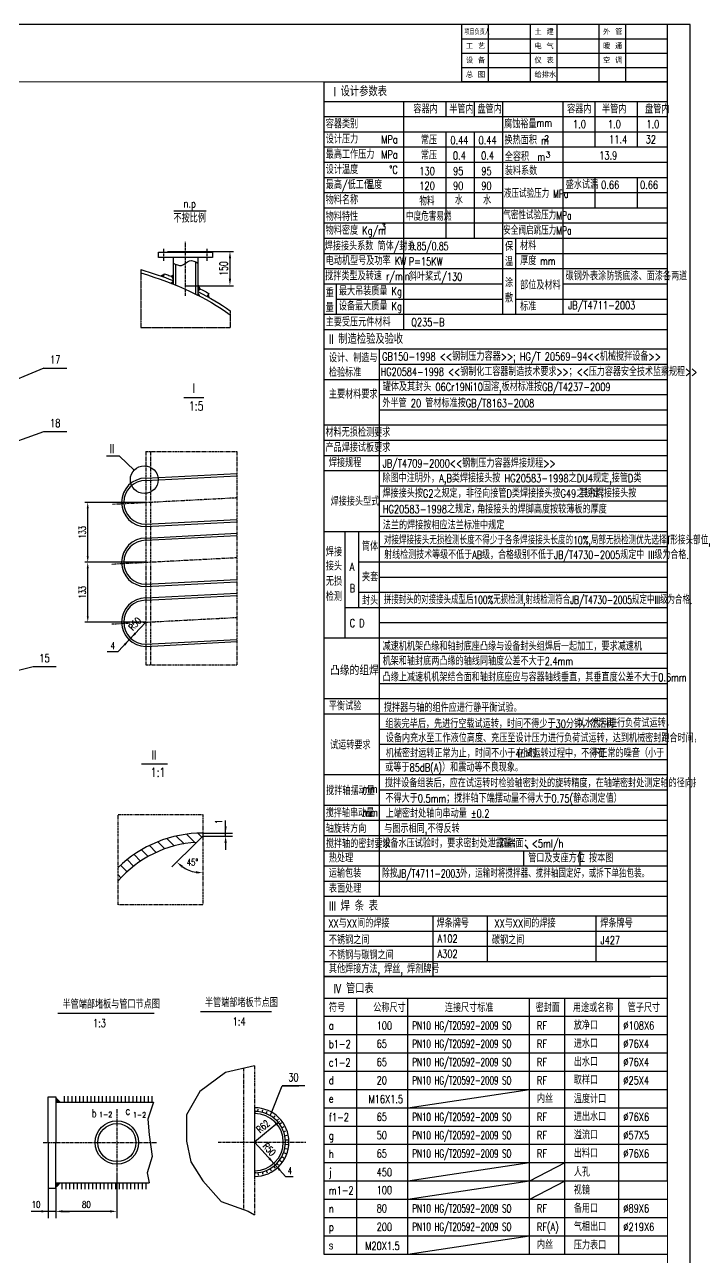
# Model space of a CAD drawing. Extents: x -20637 to -11727, y 16146 to 28761.
# Drawn here: x -16092 to -11727, y 20674 to 28761 of the extents above; entities that cross this region are included whole.
import ezdxf
from ezdxf.enums import TextEntityAlignment as Align

# ---------------------------------------------------------------- set-up
doc = ezdxf.new("R2010")
doc.units = 0
doc.header["$LTSCALE"] = 15
doc.linetypes.add('CENTER', pattern=[2, 1.25, -0.25, 0.25, -0.25])
doc.linetypes.add('PHANTOM', pattern=[2.5, 1.25, -0.25, 0.25, -0.25, 0.25, -0.25])
for name, color, linetype in [('1', 1, 'Continuous'), ('BZCC', 7, 'Continuous'), ('hgj', 1, 'Continuous'), ('hgjx', 2, 'CENTER'), ('hgjy', 7, 'Continuous'), ('K1', 4, 'Continuous'), ('tank', 1, 'Continuous'), ('tanky', 7, 'Continuous')]:
    doc.layers.add(name, color=color, linetype=linetype)
doc.styles.add('hzfs', font='simplex.shx', dxfattribs={"width": 0.7, "bigfont": 'hzfs.shx'})
doc.styles.get("Standard").update_dxf_attribs({"font": 'txt', "width": 0.7, "bigfont": 'hztxt.shx'})
doc.dimstyles.get("Standard").update_dxf_attribs({"dimtxt": 0.18, "dimasz": 0.18, "dimexe": 0.18, "dimexo": 0.0625, "dimgap": 0.09, "dimtad": 0, "dimtih": 1, "dimtoh": 1, "dimdec": 4, "dimzin": 0, "dimdsep": 46, "dimtxsty": 'Standard', "dimcen": 0.09, "dimadec": 0, "dimazin": 0, "dimtfac": 1, "dimtdec": 4, "dimtofl": 0, "dimtmove": 0, "dimatfit": 3, "dimfxl": 0, "dimtolj": 1, "dimtzin": 0, "dimarcsym": 0})

# ---------------------------------------------------------------- blocks, each defined once
blk = doc.blocks.new('*D102')
at = {"color": 4, "lineweight": -2}
for p, q in [((-14920.4, 27273.7), (-14723.6, 27273.7)), ((-14746.1, 27228.7), (-14746.1, 27093.7)), ((-15037.4, 27048.7), (-14723.6, 27048.7))]:
    blk.add_line(p, q, dxfattribs=at)
at = {"color": 4}
for points in [[(-14753.6, 27228.7), (-14738.6, 27228.7), (-14746.1, 27273.7)], [(-14753.6, 27093.7), (-14738.6, 27093.7), (-14746.1, 27048.7)]]:
    blk.add_solid(points, dxfattribs=at)
at = {"layer": 'Defpoints', "color": 0}
for p in [(-14920.4, 27273.7), (-15037.4, 27048.7), (-14746.1, 27048.7)]:
    blk.add_point(p, dxfattribs=at)
at = {"color": 0, "insert": (-14787.4, 27161.2), "char_height": 52.5, "attachment_point": 5, "rotation": 90, "style": 'hzfs'}
blk.add_mtext('\\A1;150', dxfattribs=at)
blk = doc.blocks.new('*D90')
at = {"layer": 'Defpoints', "color": 0}
for p in [(-15678.7, 25234), (-15298.1, 25234), (-15298.1, 24841)]:
    blk.add_point(p, dxfattribs=at)
at = {"layer": 'hgjy', "color": 4, "lineweight": -2}
for p, q in [((-15298.1, 25234), (-15698.2, 25234)), ((-15678.7, 24880), (-15678.7, 25195)), ((-15298.1, 24841), (-15698.2, 24841))]:
    blk.add_line(p, q, dxfattribs=at)
at = {"layer": 'hgjy', "color": 4}
for points in [[(-15685.2, 25195), (-15672.2, 25195), (-15678.7, 25234)], [(-15685.2, 24880), (-15672.2, 24880), (-15678.7, 24841)]]:
    blk.add_solid(points, dxfattribs=at)
at = {"layer": 'hgjy', "color": 7, "insert": (-15714.7, 25037.5), "char_height": 45, "attachment_point": 5, "rotation": 90, "style": 'hzfs'}
blk.add_mtext('\\A1;133', dxfattribs=at)
blk = doc.blocks.new('*D91')
at = {"layer": 'Defpoints', "color": 0}
for p in [(-15678.7, 25627), (-15298.1, 25627), (-15298.1, 25234)]:
    blk.add_point(p, dxfattribs=at)
at = {"layer": 'hgjy', "color": 4, "lineweight": -2}
for p, q in [((-15298.1, 25627), (-15698.2, 25627)), ((-15678.7, 25273), (-15678.7, 25588)), ((-15298.1, 25234), (-15698.2, 25234))]:
    blk.add_line(p, q, dxfattribs=at)
at = {"layer": 'hgjy', "color": 4}
for points in [[(-15685.2, 25588), (-15672.2, 25588), (-15678.7, 25627)], [(-15685.2, 25273), (-15672.2, 25273), (-15678.7, 25234)]]:
    blk.add_solid(points, dxfattribs=at)
at = {"layer": 'hgjy', "color": 7, "insert": (-15714.7, 25430.5), "char_height": 45, "attachment_point": 5, "rotation": 90, "style": 'hzfs'}
blk.add_mtext('\\A1;133', dxfattribs=at)

msp = doc.modelspace()

# ---------------------------------------------------------------- linework, layer by layer
for p, q in [((-11727.40791, 28761.29449), (-20637.40791, 28761.29449)), ((-11727.40791, 28761.29449), (-20637.40791, 28761.29449)), ((-11727.40791, 16146.29449), (-11727.40791, 28761.29449)), ((-11727.40791, 16146.29449), (-11727.40791, 28761.29449)), ((-13329.19902, 28158.29449), (-13329.19902, 28258.04449)), ((-13144.05347, 28258.04449), (-13144.05347, 28158.29449)), ((-12350.40309, 27958.79449), (-12350.40309, 28258.04449)), ((-12075.34587, 28258.04449), (-12075.34587, 27958.79449)), ((-14127.40791, 28058.54449), (-11877.40791, 28058.54449)), ((-13329.19902, 27360.29449), (-13329.19902, 28058.54449)), ((-13144.05347, 28058.54449), (-13144.05347, 27360.29449)), ((-12350.40309, 27559.79449), (-12350.40309, 27759.29449)), ((-12075.34587, 27759.29449), (-12075.34587, 27559.79449)), ((-15113.90526, 27538.7895), (-14902.30108, 27538.7895)), ((-12958.90791, 27559.79449), (-11877.40791, 27559.79449)), ((-15176.54175, 27127.49246), (-15183.82664, 27107.09794)), ((-14049.45017, 27061.04449), (-14049.45017, 26861.54449)), ((-14885.66571, 26997.88104), (-14896.0919, 26978.89933)), ((-15966.73971, 26507.24512), (-18022.75717, 25654.35447)), ((-15471.51485, 25931.1192), (-15555.28398, 25931.1192)), ((-15374.11839, 25838.53909), (-15471.51485, 25931.1192)), ((-13904.3678, 25436.54449), (-13904.3678, 24937.79449)), ((-15480.59089, 24646.42037), (-15550.45318, 24646.42037)), ((-14924.11387, 23457.24171), (-14850.97146, 23457.24171)), ((-14924.11387, 23437.24171), (-14850.97146, 23437.24171)), ((-12812.15612, 23380.03778), (-12792.15, 23355.23731)), ((-13058.65791, 22914.29449), (-13058.65791, 22615.04449)), ((-14475.41699, 21618.35212), (-14404.80007, 21798.29218)), ((-14404.80007, 21798.29218), (-14294.79082, 21798.29218)), ((-12782.65566, 21773.07569), (-13579.95026, 21653.07569)), ((-12782.65566, 21293.07569), (-13579.95026, 21173.07569)), ((-12549.73322, 21293.07569), (-12782.65566, 21173.07569)), ((-12782.65566, 21173.07569), (-13579.95026, 21053.07569)), ((-12549.73322, 21173.07569), (-12782.65566, 21053.07569)), ((-12782.65566, 20813.07569), (-13579.95026, 20693.07569))]:
    msp.add_line(p, q)
at = {"color": 7}
for p, q in [((-11877.40791, 28761.29449), (-13227.40791, 28761.29449)), ((-13227.40791, 28761.29449), (-13227.40791, 28386.29449)), ((-13053.46473, 28761.29449), (-13053.46473, 28386.29449)), ((-12777.40791, 28761.29449), (-12777.40791, 28386.29449)), ((-12603.46473, 28761.29449), (-12603.46473, 28386.29449)), ((-12327.40791, 28761.29449), (-12327.40791, 28386.29449)), ((-12153.46473, 28761.29449), (-12153.46473, 28386.29449)), ((-13227.40791, 28667.54449), (-11877.40791, 28667.54449)), ((-13227.40791, 28573.79449), (-11877.40791, 28573.79449)), ((-13227.40791, 28480.04449), (-11877.40791, 28480.04449)), ((-14584.19559, 21929.18762), (-14775.21369, 21885.96835)), ((-14775.21369, 21885.96835), (-14944.64342, 21762.07786)), ((-14944.64342, 21762.07786), (-15031.4245, 21609.27956)), ((-15247.75614, 21691.74482), (-15284.56723, 21580.21165)), ((-15031.4245, 21609.27956), (-15031.4245, 21435.83285)), ((-15284.56723, 21580.21165), (-15276.38698, 21478.02676)), ((-15276.38698, 21478.02676), (-15255.9364, 21334.9679)), ((-15031.4245, 21435.83285), (-15002.4975, 21299.55331)), ((-15255.9364, 21334.9679), (-15288.65734, 21228.6956)), ((-15002.4975, 21299.55331), (-14923.98128, 21175.66281)), ((-15288.65734, 21228.6956), (-15276.38698, 21161.74482)), ((-14382.04377, 21204.44222), (-14331.58666, 21204.44222)), ((-14923.98128, 21175.66281), (-14804.14073, 21039.38327)), ((-14804.14073, 21039.38327), (-14626.4461, 20977.43801)), ((-14626.4461, 20977.43801), (-14584.19559, 20952.6599))]:
    msp.add_line(p, q, dxfattribs=at)
at = {"color": 1}
for p, q in [((-14127.40791, 28386.29449), (-11877.40791, 28386.29449)), ((-14127.40791, 22515.29449), (-14127.40791, 28386.29449)), ((-11877.40791, 21173.07569), (-11877.40791, 28386.29449)), ((-14127.40791, 26761.79449), (-11877.40791, 26761.79449)), ((-15048.0086, 26314.91392), (-14918.1356, 26314.91392)), ((-15298.10552, 25785.9952), (-14701.89739, 25817.24114)), ((-15297.32048, 25771.01576), (-14701.89739, 25802.22056)), ((-15298.89056, 25482.97464), (-14701.89739, 25514.26173)), ((-15298.10552, 25467.9952), (-14701.89739, 25499.24114)), ((-15298.10552, 25392.9952), (-14701.89739, 25424.24114)), ((-15297.32048, 25378.01576), (-14701.89739, 25409.22056)), ((-15298.89056, 25089.97464), (-14701.89739, 25121.26173)), ((-15298.10552, 25074.9952), (-14701.89739, 25106.24114)), ((-15298.10552, 24999.9952), (-14701.89739, 25031.24114)), ((-15297.32048, 24985.01576), (-14701.89739, 25016.22056)), ((-15298.89056, 24696.97464), (-14701.89739, 24728.26173)), ((-15298.10552, 24681.9952), (-14701.89739, 24713.24114)), ((-15326.73553, 23912.23332), (-15154.79474, 23912.23332)), ((-14924.11387, 23457.24171), (-14924.11387, 23437.24171)), ((-14924.11387, 23437.24171), (-14965.26686, 23396.08872)), ((-14127.40791, 23042.54449), (-11877.40791, 23042.54449)), ((-11877.40791, 22515.29449), (-14127.40791, 22515.29449)), ((-14127.40791, 22515.29449), (-11989.90791, 22515.29449)), ((-14127.40791, 20693.07569), (-14127.40791, 22515.29449)), ((-15937.66944, 21426.74482), (-15937.66944, 21726.74482)), ((-15937.66944, 21726.74482), (-15887.66944, 21726.74482)), ((-15887.66944, 21726.74482), (-15887.66944, 21426.74482)), ((-15831.32639, 21691.74482), (-15831.32639, 21731.4453)), ((-15806.32639, 21691.74482), (-15806.32639, 21731.4453)), ((-15781.32639, 21691.74482), (-15781.32639, 21731.4453)), ((-15756.32639, 21691.74482), (-15756.32639, 21731.4453)), ((-15731.32639, 21691.74482), (-15731.32639, 21731.4453)), ((-15706.32639, 21691.74482), (-15706.32639, 21731.4453)), ((-15681.32639, 21691.74482), (-15681.32639, 21731.4453)), ((-15656.32639, 21691.74482), (-15656.32639, 21731.4453)), ((-15631.32639, 21691.74482), (-15631.32639, 21731.4453)), ((-15606.32639, 21691.74482), (-15606.32639, 21731.4453)), ((-15581.32639, 21691.74482), (-15581.32639, 21731.4453)), ((-15556.32639, 21691.74482), (-15556.32639, 21731.4453)), ((-15531.32639, 21691.74482), (-15531.32639, 21731.4453)), ((-15506.32639, 21691.74482), (-15506.32639, 21731.4453)), ((-15481.32639, 21691.74482), (-15481.32639, 21731.4453)), ((-15456.32639, 21691.74482), (-15456.32639, 21731.4453)), ((-15431.32639, 21691.74482), (-15431.32639, 21731.4453)), ((-15406.32639, 21691.74482), (-15406.32639, 21731.4453)), ((-15381.32639, 21691.74482), (-15381.32639, 21731.4453)), ((-15356.32639, 21691.74482), (-15356.32639, 21731.4453)), ((-15331.32639, 21691.74482), (-15331.32639, 21731.4453)), ((-15306.32639, 21691.74482), (-15306.32639, 21731.4453)), ((-15281.32639, 21691.74482), (-15281.32639, 21731.4453)), ((-15256.32639, 21691.74482), (-15256.32639, 21731.4453)), ((-14584.19559, 21654.78075), (-14584.19559, 21204.78075)), ((-14563.20735, 21630.1847), (-14561.52028, 21646.29351)), ((-14535.52077, 21625.31339), (-14531.6082, 21641.03063)), ((-14508.78158, 21616.63625), (-14502.71968, 21631.65601)), ((-14483.51025, 21604.32219), (-14475.41699, 21618.35212)), ((-14460.19864, 21588.61087), (-14450.23156, 21601.3779)), ((-14439.30049, 21569.8081), (-14427.65358, 21581.06374)), ((-14421.22256, 21548.27987), (-14408.12251, 21557.80502)), ((-14406.31671, 21524.44518), (-14392.01851, 21532.05446)), ((-14394.87307, 21498.76796), (-14379.65501, 21504.31326)), ((-14387.11438, 21471.74798), (-14371.27267, 21475.12137)), ((-14383.19165, 21443.91115), (-14367.03462, 21445.04698)), ((-15937.66944, 21426.74482), (-15937.66944, 21126.74482)), ((-15887.66944, 21126.74482), (-15887.66944, 21426.74482)), ((-14394.82201, 21360.93385), (-14379.59984, 21355.39982)), ((-14387.08334, 21387.95957), (-14371.23913, 21384.59791)), ((-14383.18124, 21415.79929), (-14367.02337, 21414.67544)), ((-14460.08098, 21271.04256), (-14450.10444, 21258.28292)), ((-14439.19677, 21289.8608), (-14427.54152, 21278.6138)), ((-14421.13479, 21311.40243), (-14408.0277, 21301.88698)), ((-14406.24661, 21335.24815), (-14391.94278, 21327.64947)), ((-14563.05886, 21229.39241), (-14561.35985, 21213.28486)), ((-14535.37589, 21234.28424), (-14531.45168, 21218.5699)), ((-14508.64315, 21242.98118), (-14502.57012, 21227.96592)), ((-14483.38094, 21255.31397), (-14475.27729, 21241.29004)), ((-15937.66944, 21126.74482), (-15887.66944, 21126.74482)), ((-15847.68686, 21161.74482), (-15847.68686, 21122.04434)), ((-15822.68686, 21161.74482), (-15822.68686, 21122.04434)), ((-15797.68686, 21161.74482), (-15797.68686, 21122.04434)), ((-15772.68686, 21161.74482), (-15772.68686, 21122.04434)), ((-15747.68686, 21161.74482), (-15747.68686, 21122.04434)), ((-15722.68686, 21161.74482), (-15722.68686, 21122.04434)), ((-15697.68686, 21161.74482), (-15697.68686, 21122.04434)), ((-15672.68686, 21161.74482), (-15672.68686, 21122.04434)), ((-15647.68686, 21161.74482), (-15647.68686, 21122.04434)), ((-15622.68686, 21161.74482), (-15622.68686, 21122.04434)), ((-15597.68686, 21161.74482), (-15597.68686, 21122.04434)), ((-15572.68686, 21161.74482), (-15572.68686, 21122.04434)), ((-15547.68686, 21161.74482), (-15547.68686, 21122.04434)), ((-15522.68686, 21161.74482), (-15522.68686, 21122.04434)), ((-15497.68686, 21161.74482), (-15497.68686, 21122.04434)), ((-15472.68686, 21161.74482), (-15472.68686, 21122.04434)), ((-15447.68686, 21161.74482), (-15447.68686, 21122.04434)), ((-15422.68686, 21161.74482), (-15422.68686, 21122.04434)), ((-15397.68686, 21161.74482), (-15397.68686, 21122.04434)), ((-15372.68686, 21161.74482), (-15372.68686, 21122.04434)), ((-15347.68686, 21161.74482), (-15347.68686, 21122.04434)), ((-15322.68686, 21161.74482), (-15322.68686, 21122.04434)), ((-15297.68686, 21161.74482), (-15297.68686, 21122.04434)), ((-11877.40791, 20693.07569), (-14127.40791, 20693.07569))]:
    msp.add_line(p, q, dxfattribs=at)
at = {"linetype": 'PHANTOM', "ltscale": 0.5}
for p, q in [((-15331.36465, 27154.79421), (-15331.36465, 26774.60609)), ((-14745.62743, 26884.28885), (-14745.62743, 26774.60609)), ((-15331.36465, 26774.60609), (-14745.62743, 26774.60609))]:
    msp.add_line(p, q, dxfattribs=at)
at = {"linetype": 'PHANTOM'}
for p, q in [((-15298.10552, 25960.67686), (-15298.10552, 24560.22756)), ((-15298.10552, 25960.67686), (-14701.89739, 25960.67686)), ((-15268.10552, 25960.67686), (-15268.10552, 24560.22756)), ((-14701.89739, 25960.67686), (-14701.89739, 24560.22756)), ((-15298.10552, 24560.22756), (-14701.89739, 24560.22756))]:
    msp.add_line(p, q, dxfattribs=at)
at = {"linetype": 'CENTER'}
for p, q in [((-15515.50273, 25615.6019), (-14701.89739, 25658.24114)), ((-15520.54003, 25222.3379), (-14701.89739, 25265.24114)), ((-15521.42334, 24829.29161), (-15404.81936, 24835.40257)), ((-15316.00055, 24840.05736), (-14701.89739, 24872.24114))]:
    msp.add_line(p, q, dxfattribs=at)
at = {"color": 1, "linetype": 'PHANTOM'}
for p, q in [((-15298.10552, 25482.9952), (-15298.10552, 25467.9952)), ((-15298.10552, 25392.9952), (-15298.10552, 25377.9952)), ((-15298.10552, 25089.9952), (-15298.10552, 25074.9952)), ((-15298.10552, 24999.9952), (-15298.10552, 24984.9952)), ((-15298.10552, 24696.9952), (-15298.10552, 24681.9952))]:
    msp.add_line(p, q, dxfattribs=at)
at = {"linetype": 'ByBlock'}
for p, q in [((-15335.04604, 24801.60741), (-15298.10552, 24840.9952)), ((-15298.18052, 24840.9952), (-15315.98978, 24840.9952)), ((-15480.59089, 24646.42037), (-15335.04604, 24801.60741)), ((-14774.61274, 23437.24171), (-14774.61274, 23539.41159)), ((-14850.89646, 23457.24171), (-14729.61274, 23457.24171)), ((-14850.89646, 23437.24171), (-14729.61274, 23437.24171)), ((-14774.61274, 23392.24171), (-14774.61274, 23347.24171)), ((-14445.91684, 21545.01525), (-14520.12456, 21483.1743)), ((-14520.12456, 21483.1743), (-14585.01186, 21429.10051)), ((-14535.02538, 21374.97074), (-14584.19559, 21429.78075)), ((-14382.04377, 21204.44222), (-14535.02538, 21374.97074)), ((-15487.66944, 21208.19611), (-15487.66944, 20930.27702)), ((-15937.66944, 21126.68232), (-15937.66944, 20930.27702)), ((-15887.66944, 21126.68232), (-15887.66944, 20930.27702)), ((-15887.66944, 21126.68232), (-15887.66944, 20930.27702)), ((-16027.66944, 20975.27702), (-16049.29171, 20975.27702)), ((-15842.66944, 20975.27702), (-15797.66944, 20975.27702)), ((-15532.66944, 20975.27702), (-15842.66944, 20975.27702))]:
    msp.add_line(p, q, dxfattribs=at)
at = {"color": 7, "linetype": 'PHANTOM'}
for p, q in [((-15480.04136, 22986.15564), (-15480.04136, 23579.842)), ((-15480.04136, 23579.842), (-14924.11387, 23579.842)), ((-14924.11387, 23579.842), (-14924.11387, 22986.15564)), ((-14924.11387, 22986.15564), (-15480.04136, 22986.15564)), ((-14584.19559, 21929.18762), (-14584.19559, 21654.78075)), ((-14656.29938, 21912.8736), (-14656.29938, 20987.84501)), ((-14584.19559, 21204.78075), (-14584.19559, 20952.6599))]:
    msp.add_line(p, q, dxfattribs=at)
at = {"color": 0}
for p, q in [((-14931.25274, 23430.10284), (-14957.68258, 23456.53268)), ((-15229.63253, 23330.73507), (-15274.67431, 23375.77685)), ((-15173.12359, 23353.77564), (-15219.62598, 23400.27803)), ((-15112.49025, 23372.69181), (-15160.94472, 23421.14629)), ((-15047.124, 23386.87508), (-15098.19684, 23437.94792)), ((-14976.10032, 23395.40091), (-15030.7561, 23450.05669)), ((-15331.80451, 23273.80803), (-15375.0062, 23317.00971)), ((-15282.43133, 23303.98435), (-15326.39581, 23347.94884)), ((-15420.9666, 23203.87109), (-15463.42945, 23246.33394)), ((-15377.94329, 23240.39729), (-15420.65309, 23283.1071)), ((-15460.9329, 23164.28788), (-15480.04136, 23183.39634))]:
    msp.add_line(p, q, dxfattribs=at)
at = {"color": 0, "linetype": 'ByBlock'}
msp.add_line((-14965.31105, 23396.04453), (-15126.54795, 23234.80763), dxfattribs=at)
at = {"color": 1, "linetype": 'Continuous'}
for p, q in [((-15875.33682, 22276.76566), (-15242.20866, 22276.76566)), ((-14939.21155, 22287.3946), (-14473.41007, 22287.3946)), ((-15887.66944, 21691.74482), (-15247.75614, 21691.74482)), ((-15887.66944, 21161.74482), (-15276.38698, 21161.74482))]:
    msp.add_line(p, q, dxfattribs=at)
at = {"color": 7, "linetype": 'CENTER'}
for p, q in [((-15487.66944, 21645.60998), (-15487.66944, 21208.25861)), ((-15970.85634, 21426.74482), (-15224.37076, 21426.74482)), ((-14823.7706, 21429.78075), (-14249.03108, 21429.78075))]:
    msp.add_line(p, q, dxfattribs=at)
msp.add_circle((-15308.2007, 25775.8811), 90.94595)
at = {"color": 1}
for radius in [142.5, 125]:
    msp.add_circle((-15487.66944, 21426.74482), radius, dxfattribs=at)
for centre, radius, start, end in [((-15298.10552, 25626.9952), 159, 90, 270), ((-15298.10552, 25626.9952), 144, 90, 270), ((-15298.10552, 25233.9952), 159, 90, 270), ((-15298.10552, 25233.9952), 144, 90, 270), ((-15298.10552, 24840.9952), 159, 90, 270), ((-15298.10552, 24840.9952), 144, 90, 270), ((-14924.11389, 22662.24171), 795, 89.999997934, 134.369253645), ((-14924.11389, 22662.24171), 735, 93.2096935, 139.144687818), ((-14584.19559, 21429.78075), 225, 270, 90)]:
    msp.add_arc(centre, radius, start, end, dxfattribs=at)
at = {"color": 0, "linetype": 'ByBlock'}
msp.add_arc((-14924.11387, 23437.24171), 241.28502, 235.701292045, 259.298707955, dxfattribs=at)
at = {"color": 1, "linetype": 'Continuous'}
for radius in [201.5, 187.5]:
    msp.add_arc((-14584.19559, 21429.78075), radius, 270, 90, dxfattribs=at)
for points in [[(-15176.54175, 27127.49246), (-15183.82664, 27107.09794), (-15205.39636, 27114.71583)], [(-15118.44744, 27125.88935), (-15133.89753, 27111.72942), (-15118.44744, 27082.52212)], [(-15118.44744, 27082.52212), (-15137.29923, 27066.71453), (-15118.44744, 27059.33513)], [(-14956.44744, 27063.93007), (-14935.4834, 27024.18843), (-14956.44744, 27010.56285)], [(-14956.44744, 27010.56285), (-14956.44744, 26986.64698), (-14937.72315, 26977.02031)], [(-14885.66571, 26997.88104), (-14896.0919, 26978.89933), (-14877.9534, 26968.76811)]]:
    msp.add_solid(points)
at = {"linetype": 'ByBlock'}
for points in [[(-15360.35928, 24763.65363), (-15371.30033, 24773.91488), (-15396.61357, 24735.96109)], [(-15443.12912, 24697.32751), (-15432.18807, 24687.06626), (-15406.87483, 24725.02004)], [(-14782.11274, 23502.24171), (-14767.11274, 23502.24171), (-14774.61274, 23457.24171)], [(-14782.11274, 23392.24171), (-14767.11274, 23392.24171), (-14774.61274, 23437.24171)], [(-14441.11541, 21539.25363), (-14450.71828, 21550.77686), (-14411.34716, 21573.82387)], [(-14494.62077, 21318.70037), (-14483.45528, 21328.71696), (-14458.98827, 21290.21221)], [(-14414.00695, 21251.30294), (-14425.17244, 21241.28635), (-14449.63945, 21279.7911)], [(-15982.66944, 20982.77702), (-15982.66944, 20967.77702), (-15937.66944, 20975.27702)], [(-15842.66944, 20982.77702), (-15842.66944, 20967.77702), (-15887.66944, 20975.27702)], [(-15842.66944, 20982.77702), (-15842.66944, 20967.77702), (-15887.66944, 20975.27702)], [(-15532.66944, 20982.77702), (-15532.66944, 20967.77702), (-15487.66944, 20975.27702)]]:
    msp.add_solid(points, dxfattribs=at)
at = {"color": 0, "linetype": 'ByBlock'}
for points in [[(-15064.86542, 23232.13877), (-15055.29411, 23243.68823), (-15094.72814, 23266.62744)], [(-14968.21841, 23207.62029), (-14969.61717, 23192.68565), (-14924.11387, 23195.95669)]]:
    msp.add_solid(points, dxfattribs=at)
at = {"color": 1}
for points in [[(-15887.66944, 21691.74482), (-15887.66944, 21726.74482), (-15854.23753, 21691.74482)], [(-14584.19559, 21617.28075), (-14572.11937, 21630.91855), (-14584.19559, 21643.50115)], [(-14584.19559, 21242.28075), (-14572.11937, 21228.64295), (-14584.19559, 21216.06035)], [(-15887.66944, 21161.74482), (-15887.66944, 21126.74482), (-15854.23753, 21161.74482)]]:
    msp.add_solid(points, dxfattribs=at)
at = {"layer": '1', "color": 7}
for p, q in [((-14127.40791, 28258.04449), (-11877.40791, 28258.04449)), ((-13609.02497, 28258.04449), (-13609.02497, 26761.79449)), ((-12958.90791, 28258.04449), (-12958.90791, 27160.79449)), ((-12562.72904, 28258.04449), (-12562.72904, 26861.54449)), ((-14127.40791, 28158.29449), (-11989.90791, 28158.29449)), ((-14127.40791, 28158.29449), (-11877.40791, 28158.29449)), ((-14127.40791, 27958.79449), (-11877.40791, 27958.79449)), ((-14127.40791, 27859.04449), (-11877.40791, 27859.04449)), ((-14127.40791, 27759.29449), (-12958.90791, 27759.29449)), ((-14127.40791, 27759.29449), (-12958.90791, 27759.29449)), ((-12958.90791, 27759.29449), (-11989.90791, 27759.29449)), ((-12873.40791, 27759.29449), (-11877.40791, 27759.29449)), ((-14127.40791, 27659.54449), (-12958.90791, 27659.54449)), ((-12562.72904, 27659.54449), (-11877.40791, 27659.54449)), ((-14127.40791, 27559.79449), (-12958.90791, 27559.79449)), ((-14127.40791, 27460.04449), (-12958.90791, 27460.04449)), ((-12958.90791, 27460.04449), (-11877.40791, 27460.04449)), ((-14127.40791, 27360.29449), (-12958.90791, 27360.29449)), ((-12958.90791, 27360.29449), (-11877.40791, 27360.29449)), ((-12873.40791, 27360.29449), (-12873.40791, 27061.04449)), ((-14127.40791, 27260.54449), (-12958.90791, 27260.54449)), ((-12873.40791, 27260.54449), (-11877.40791, 27260.54449)), ((-12588.40791, 27260.54449), (-11877.40791, 27260.54449)), ((-14127.40791, 27160.79449), (-12958.90791, 27160.79449)), ((-14127.40791, 27160.79449), (-12958.90791, 27160.79449)), ((-14127.40791, 27160.79449), (-12958.90791, 27160.79449)), ((-12958.90791, 27160.79449), (-11877.40791, 27160.79449)), ((-12958.90791, 27160.79449), (-11877.40791, 27160.79449)), ((-12958.90791, 27160.79449), (-12958.90791, 26861.54449)), ((-12873.40791, 27160.79449), (-12873.40791, 26861.54449)), ((-14127.40791, 27061.04449), (-12958.90791, 27061.04449)), ((-14127.40791, 27061.04449), (-12958.90791, 27061.04449)), ((-12562.72904, 27061.04449), (-11877.40791, 27061.04449)), ((-14042.12341, 26961.29449), (-12958.90791, 26961.29449)), ((-12873.40791, 26961.29449), (-11877.40791, 26961.29449)), ((-14127.40791, 26861.54449), (-11877.40791, 26861.54449)), ((-14127.40791, 26633.54449), (-11877.40791, 26633.54449)), ((-13766.76667, 26633.54449), (-13766.76667, 23042.54449)), ((-13766.76667, 26533.79449), (-11877.40791, 26533.79449)), ((-14127.40791, 26434.04449), (-11877.40791, 26434.04449)), ((-13766.76667, 26334.29449), (-11877.40791, 26334.29449)), ((-13766.76667, 26234.54449), (-11877.40791, 26234.54449)), ((-14127.40791, 26134.79449), (-11989.90791, 26134.79449)), ((-14127.40791, 26134.79449), (-11989.90791, 26134.79449)), ((-14127.40791, 26134.79449), (-11877.40791, 26134.79449)), ((-13766.76667, 26134.79449), (-11989.90791, 26134.79449)), ((-14127.40791, 26035.04449), (-11877.40791, 26035.04449)), ((-14127.40791, 25935.29449), (-11877.40791, 25935.29449)), ((-14127.40791, 25835.54449), (-11989.90791, 25835.54449)), ((-14127.40791, 25835.54449), (-11877.40791, 25835.54449)), ((-13766.76667, 25735.79449), (-11877.40791, 25735.79449)), ((-13766.76667, 25636.04449), (-11877.40791, 25636.04449)), ((-13766.76667, 25536.29449), (-11877.40791, 25536.29449)), ((-14127.40791, 25436.54449), (-11877.40791, 25436.54449)), ((-13992.89556, 25436.54449), (-13992.89556, 24738.29449)), ((-13766.76667, 25336.79449), (-11877.40791, 25336.79449)), ((-13904.3678, 25237.04449), (-11877.40791, 25237.04449)), ((-13766.76667, 25137.29449), (-11877.40791, 25137.29449)), ((-13766.76667, 25137.29449), (-11877.40791, 25137.29449)), ((-13904.3678, 25037.54449), (-11877.40791, 25037.54449)), ((-13992.89556, 24937.79449), (-11877.40791, 24937.79449)), ((-13992.89556, 24937.79449), (-11877.40791, 24937.79449)), ((-13766.76667, 24838.04449), (-11877.40791, 24838.04449)), ((-14127.40791, 24738.29449), (-11877.40791, 24738.29449)), ((-13766.76667, 24638.54449), (-11877.40791, 24638.54449)), ((-13766.76667, 24538.79449), (-11877.40791, 24538.79449)), ((-13766.76667, 24439.04449), (-11877.40791, 24439.04449)), ((-14127.40791, 24339.29449), (-11877.40791, 24339.29449)), ((-14127.40791, 24239.54449), (-11877.40791, 24239.54449)), ((-13766.76667, 24139.79449), (-11877.40791, 24139.79449)), ((-13766.76667, 24040.04449), (-11877.40791, 24040.04449)), ((-13766.76667, 23940.29449), (-11877.40791, 23940.29449)), ((-14127.40791, 23840.54449), (-11877.40791, 23840.54449)), ((-13766.76667, 23740.79449), (-11877.40791, 23740.79449)), ((-14127.40791, 23641.04449), (-11877.40791, 23641.04449)), ((-14127.40791, 23541.29449), (-11877.40791, 23541.29449)), ((-14127.40791, 23441.54449), (-11877.40791, 23441.54449)), ((-14127.40791, 23341.79449), (-11877.40791, 23341.79449)), ((-14127.40791, 23341.79449), (-11877.40791, 23341.79449)), ((-12820.73396, 23341.79449), (-12820.73396, 23242.04449)), ((-12452.69181, 23341.79449), (-12452.69181, 23242.04449)), ((-14127.40791, 23242.04449), (-11877.40791, 23242.04449)), ((-14127.40791, 23142.29449), (-11877.40791, 23142.29449)), ((-14127.40791, 23042.54449), (-11877.40791, 23042.54449)), ((-14127.40791, 23042.54449), (-11877.40791, 23042.54449)), ((-14127.40791, 22914.29449), (-11877.40791, 22914.29449)), ((-13414.90791, 22914.29449), (-13414.90791, 22515.29449)), ((-12346.15791, 22914.29449), (-12346.15791, 22615.04449)), ((-14127.40791, 22814.54449), (-11877.40791, 22814.54449)), ((-14127.40791, 22714.79449), (-11877.40791, 22714.79449)), ((-14127.40791, 22615.04449), (-11877.40791, 22615.04449)), ((-14127.40791, 22615.04449), (-11989.90791, 22615.04449)), ((-11877.40791, 22372.79449), (-14127.40791, 22372.79449)), ((-13913.65791, 20693.07569), (-13913.65791, 22372.79449)), ((-13579.95026, 20693.07569), (-13579.95026, 22372.79449)), ((-12782.65566, 20693.07569), (-12782.65566, 22372.79449)), ((-12549.73322, 20693.07569), (-12549.73322, 22372.79449)), ((-12196.30822, 20693.07569), (-12196.30822, 22372.79449)), ((-11877.40791, 22252.79449), (-14127.40791, 22252.79449)), ((-11877.40791, 22252.79449), (-14127.40791, 22252.79449)), ((-11877.40791, 22133.07569), (-14127.40791, 22133.07569)), ((-11877.40791, 22013.07569), (-14127.40791, 22013.07569)), ((-11877.40791, 21893.07569), (-14127.40791, 21893.07569)), ((-11877.40791, 21773.07569), (-14127.40791, 21773.07569)), ((-11877.40791, 21653.07569), (-14127.40791, 21653.07569)), ((-11877.40791, 21533.07569), (-14127.40791, 21533.07569)), ((-11877.40791, 21413.07569), (-14127.40791, 21413.07569)), ((-11877.40791, 21293.07569), (-14127.40791, 21293.07569)), ((-11877.40791, 21173.07569), (-14127.40791, 21173.07569)), ((-11877.40791, 21053.07569), (-14127.40791, 21053.07569)), ((-11877.40791, 20933.07569), (-14127.40791, 20933.07569)), ((-11877.40791, 20813.07569), (-14127.40791, 20813.07569))]:
    msp.add_line(p, q, dxfattribs=at)
at = {"layer": 'BZCC'}
msp.add_line((-11877.40791, 28386.29449), (-13227.40791, 28386.29449), dxfattribs=at)
at = {"layer": 'Defpoints', "color": 0, "linetype": 'ByBlock'}
for p in [(-15298.10552, 25233.9952), (-15298.10552, 24840.9952), (-15298.10552, 24840.9952), (-15396.61357, 24735.96109), (-14924.11387, 23579.842), (-14850.97146, 23457.24171), (-14774.61274, 23457.24171), (-14965.26686, 23396.08872), (-14924.11387, 23437.24171), (-14850.97146, 23437.24171), (-14973.16595, 23200.99533), (-14411.34716, 21573.82387), (-14584.19559, 21429.78075), (-14584.19559, 21429.78075), (-15487.66944, 21208.25861), (-15937.66944, 21126.74482), (-15887.66944, 21126.74482), (-15887.66944, 21126.74482), (-15937.66944, 20975.27702), (-15887.66944, 20975.27702)]:
    msp.add_point(p, dxfattribs=at)
at = {"layer": 'hgj'}
for p, q in [((-15213.69744, 27234.68861), (-15213.69744, 27267.68861)), ((-15213.69744, 27267.68861), (-14861.19744, 27267.68861)), ((-15154.44744, 27267.68861), (-15154.44744, 27273.68861)), ((-15154.44744, 27273.68861), (-14920.44744, 27273.68861)), ((-14920.44744, 27273.68861), (-14920.44744, 27267.68861)), ((-14861.19744, 27267.68861), (-14861.19744, 27234.68861)), ((-14861.19744, 27234.68861), (-15213.69744, 27234.68861)), ((-15118.44744, 27234.68861), (-15118.44744, 27059.33513)), ((-15102.69744, 27189.37887), (-15102.69744, 27053.01265)), ((-14972.19744, 27204.99835), (-14972.19744, 26994.5264)), ((-14956.44744, 27234.68861), (-14956.44744, 26986.64698))]:
    msp.add_line(p, q, dxfattribs=at)
at = {"layer": 'hgjx'}
for p, q in [((-15037.44744, 26981.18861), (-15037.44744, 27341.18861)), ((-15179.94744, 27212.18861), (-15179.94744, 27291.68861)), ((-14894.94744, 27212.18861), (-14894.94744, 27291.68861))]:
    msp.add_line(p, q, dxfattribs=at)
at = {"layer": 'hgjy'}
for p, q in [((-15966.73971, 26507.24512), (-15816.73971, 26507.24512)), ((-17137.35315, 25673.53257), (-15966.73971, 26091.45103)), ((-15966.73971, 26091.45103), (-15816.73971, 26091.45103)), ((-15886.74887, 24548.60014), (-16036.74887, 24548.60014)), ((-14254.80007, 21798.29218), (-14404.80007, 21798.29218)), ((-15887.66944, 20975.27702), (-16027.66944, 20975.27702))]:
    msp.add_line(p, q, dxfattribs=at)
msp.add_spline([(-15118.44744, 27197.18861), (-15064.44744, 27182.18861), (-15010.44744, 27212.18861), (-14956.44744, 27197.18861)], degree=3, dxfattribs=at)
at = {"layer": 'K1', "color": 7}
msp.add_line((-11877.40791, 28386.29449), (-11877.40791, 28761.29449), dxfattribs=at)
at = {"layer": 'K1', "const_width": 6}
msp.add_lwpolyline([(-20487.40791, 16296.29449), (-20487.40791, 28386.29449), (-11877.40791, 28386.29449), (-11877.40791, 16296.29449)], close=True, dxfattribs=at)
msp.add_lwpolyline([(-20487.40791, 16296.29449), (-20487.40791, 28386.29449), (-11877.40791, 28386.29449), (-11877.40791, 16296.29449)], close=True, dxfattribs=at)
at = {"layer": 'tank', "extrusion": (0, 0, -1)}
for major_axis, ratio, start_param, end_param in [((1822.5, 0), 0.5061728395, 5.2327169936, 5.3734969585), ((1800, 0), 0.5, 5.2398942819, 5.6893287929), ((1822.5, 0), 0.5061728395, 5.4918282227, 5.6712832852)]:
    msp.add_ellipse((-16237.44744, 26354.38141), major_axis=major_axis, ratio=ratio, start_param=start_param, end_param=end_param, dxfattribs=at)
at = {"layer": 'tank'}
msp.add_open_spline([(-15176.54175, 27127.49246), (-15166.55505, 27123.91113), (-15156.63771, 27120.27887), (-15137.27649, 27113.03746), (-15127.82782, 27109.43168), (-15118.44744, 27105.77958)], degree=3, knots=[5.328792579005, 5.328792579005, 5.328792579005, 5.328792579005, 5.348754817172, 5.348754817172, 5.368046507493, 5.368046507493, 5.368046507493, 5.368046507493], dxfattribs=at)
msp.add_open_spline([(-14956.44744, 27034.66284), (-14932.21016, 27022.74624), (-14908.60507, 27010.48058), (-14885.66592, 26997.88065)], degree=3, dxfattribs=at)
at = {"layer": 'tanky'}
msp.add_line((-16036.74887, 24548.60014), (-16635.51356, 24394.56894), dxfattribs=at)

# ---------------------------------------------------------------- texts
for s, height, width, p in [('项目负责人', 35.15625, 0.7, (-13208.16612, 28695.66949)), ('I', 60, 0.75, (-14990.34623, 26346.71607)), ('1:5', 60, 0.75, (-15015.85956, 26228.87113)), ('II', 60, 0.75, (-15535.91147, 25949.87698)), ('4', 45, 0.75, (-15528.60876, 24663.75737)), ('II', 60, 0.75, (-15259.92975, 23939.9556)), ('1:1', 60, 0.75, (-15265.8701, 23826.37344))]:
    msp.add_text(s, height=height, dxfattribs=dict(width=width)).set_placement(p)
for s, height, p in [('土 建', 35.15625, (-12749.28291, 28695.66949)), ('外 管', 35.15625, (-12299.28291, 28695.66949)), ('工 艺', 35.15625, (-13199.28291, 28601.91949)), ('电 气', 35.15625, (-12749.28291, 28601.91949)), ('暖 通', 35.15625, (-12299.28291, 28601.91949)), ('设 备', 35.15625, (-13199.28291, 28508.16949)), ('仪 表', 35.15625, (-12749.28291, 28508.16949)), ('空 调', 35.15625, (-12299.28291, 28508.16949)), ('总 图', 35.15625, (-13199.28291, 28414.41949)), ('给排水', 35.15625, (-12749.28291, 28414.41949)), ('2', 37.5, (-12685.70635, 27996.65581)), ('3', 37.5, (-12676.3794, 27890.35903)), ('3', 37.5, (-13754.84882, 27415.16207))]:
    msp.add_text(s, height=height).set_placement(p)
at = {"style": 'hzfs'}
for s, height, width, p in [(' I 设计参数表', 60, 0.75, (-14097.40791, 28322.16949)), ('容器内', 52.5, 0.75, (-13543.43879, 28205.54449)), ('半管内', 52.5, 0.75, (-13307.9353, 28205.54449)), ('盘管内', 52.5, 0.75, (-13122.78974, 28205.54449)), ('容器内', 52.5, 0.75, (-12535.26214, 28205.54449)), ('半管内', 52.5, 0.75, (-12306.63937, 28205.54449)), ('盘管内', 52.5, 0.75, (-12024.08215, 28205.54449)), ('容器类别', 52.5, 0.75, (-14118.12379, 28108.41949)), ('腐蚀裕量', 52.5, 0.75, (-12948.13445, 28108.41949)), ('1.0', 52.5, 0.75, (-12496.07599, 28108.41949)), ('1.0', 52.5, 0.75, (-12267.59157, 28108.41949)), ('1.0', 52.5, 0.75, (-12015.03435, 28108.41949)), ('设计压力', 52.5, 0.75, (-14118.12379, 28008.66949)), ('换热面积 m', 52.5, 0.75, (-12946.16389, 28002.30332)), ('11.4', 52.5, 0.75, (-12259.81337, 28008.66949)), ('32', 52.5, 0.75, (-12020.21988, 28008.66949)), ('最高工作压力', 52.5, 0.75, (-14118.12379, 27908.91949)), ('全容积  m', 52.5, 0.75, (-12943.98907, 27893.94792)), ('设计温度', 52.5, 0.75, (-14118.12379, 27809.16949)), ('装料系数', 52.5, 0.75, (-12943.98907, 27801.16935)), ('最高/低工作', 52.5, 0.75, (-14118.12379, 27709.41949)), ('温度', 52.5, 0.75, (-13853.87142, 27708.98985)), ('液压试验压力 MPa', 52.5, 0.7, (-12950.31041, 27652.14403)), ('物料名称', 52.5, 0.75, (-14118.12379, 27609.66949)), ('物料', 52.5, 0.7, (-13504.24541, 27601.79449)), ('水', 52.5, 0.75, (-13271.7066, 27609.2562)), ('水', 52.5, 0.75, (-13086.56105, 27609.2562)), ('物料特性', 52.5, 0.75, (-14118.12379, 27500.86679)), ('中度危害易燃', 52.5, 0.7, (-13591.31121, 27502.04449)), ('气密性试验压力MPa', 52.5, 0.7, (-12953.99779, 27509.91949)), ('物料密度 Kg/m', 52.5, 0.75, (-14118.12379, 27410.16949)), ('安全阀启跳压力MPa', 52.5, 0.7, (-12953.99779, 27410.16949)), ('焊接接头系数 筒体/封头', 52.5, 0.75, (-14124.5585, 27307.2921)), ('0.85/0.85', 52.5, 0.7, (-13568.50589, 27308.10565)), ('材料', 52.5, 0.75, (-12843.40791, 27310.41949)), ('电动机型号及功率 KW', 52.5, 0.75, (-14118.12379, 27210.66949)), ('厚度', 52.5, 0.75, (-12843.40791, 27210.66949)), ('搅拌类型及转速 r/min', 52.5, 0.75, (-14121.66332, 27110.91949)), ('碳钢外表涂防锈底漆、面漆各两道', 52.5, 0.75, (-12545.05245, 27110.55368)), ('最大吊装质量 Kg', 52.5, 0.75, (-14031.97829, 27011.77537)), ('部位及材料', 52.5, 0.75, (-12843.40791, 27050.62884)), ('设备最大质量 Kg', 52.5, 0.75, (-14031.97829, 26913.31756)), ('标准', 52.5, 0.75, (-12843.40791, 26911.41949)), ('JB/T4711-2003', 52.5, 0.75, (-12528.44455, 26919.81799)), ('主要受压元件材料', 52.5, 0.75, (-14118.12379, 26808.5421)), ('Q235-B', 52.5, 0.75, (-13557.2286, 26808.5421)), ('II 制造检验及验收', 60, 0.75, (-14097.40791, 26697.66949)), ('GB150-1998 <<钢制压力容器>>; HG/T 20569-94<<机械搅拌设备>> ', 52.5, 0.75, (-13748.42176, 26583.66949)), ('设计、制造与', 52.5, 0.75, (-14097.40791, 26573.11948)), ('检验标准', 52.5, 0.75, (-14097.40791, 26478.16937)), (' HG20584-1998 <<钢制化工容器制造技术要求>>；<<压力容器安全技术监察规程>>', 52.5, 0.741396, (-13784.7265, 26483.56211)), ('主要材料要求', 52.5, 0.75, (-14097.40791, 26335.08212)), ('罐体及其封头 06Cr19Ni10固溶,板材标准按GB/T4237-2009', 52.5, 0.75, (-13744.53675, 26384.16949)), ('外半管 20 管材标准按GB/T8163-2008 ', 52.5, 0.75, (-13746.42486, 26277.61946)), ('材料无损检测要求', 52.5, 0.75, (-14119.68335, 26084.91949)), ('产品焊接试板要求', 52.5, 0.75, (-14119.68335, 25985.16949)), ('焊接规程', 52.5, 0.75, (-14097.40791, 25885.41949)), ('JB/T4709-2000<<钢制压力容器焊接规程>>', 52.5, 0.75, (-13745.07691, 25882.79449)), ('除图中注明外，A,B类焊接接头按 HG20583-1998之DU4规定,接管D类', 52.5, 0.75, (-13746.43088, 25784.94221)), ('焊接接头型式', 52.5, 0.75, (-14085.89907, 25631.94674)), ('焊接接头按G2之规定，非径向接管D类焊接接头按G49之规定；', 52.5, 0.75, (-13746.43088, 25685.19221)), ('其余焊接接头按 ', 52.5, 0.75, (-12453.17157, 25686.19135)), ('HG20583-1998之规定，', 52.5, 0.75, (-13743.39731, 25582.67873)), ('角接接头的焊脚高度按较薄板的厚度', 52.5, 0.75, (-13125.66367, 25581.19135)), ('法兰的焊接按相应法兰标准中规定', 52.5, 0.75, (-13744.17674, 25476.19135)), ('对接焊接接头无损检测长度不得少于各条焊接接头长度的10%,局部无损检测优先选择T形接头部位,', 52.5, 0.7, (-13736.56832, 25378.37244)), ('焊接', 52.5, 0.75, (-14117.52404, 25300.01949)), ('筒体', 52.5, 0.75, (-13880.40265, 25336.79449)), ('射线检测技术等级不低于AB级，合格级别不低于JB/T4730-2005规定中 III级为合格.', 52.5, 0.739816, (-13734.96837, 25282.39839)), ('接头', 52.5, 0.75, (-14117.52404, 25207.03453)), ('A', 52.5, 0.75, (-13961.04412, 25204.1619)), ('夹套', 52.5, 0.75, (-13880.40265, 25135.56596)), ('无损', 52.5, 0.75, (-14117.52404, 25107.28453)), ('B', 52.5, 0.75, (-13961.04412, 25063.4662)), ('检测', 52.5, 0.75, (-14117.52404, 25007.35158)), ('封头', 52.5, 0.75, (-13880.40265, 24982.34412)), ('拼接封头的对接接头成型后100%无损检测,射线检测符合JB/T4730-2005规定中III级为合格. ', 52.5, 0.69, (-13736.76667, 24987.66949)), ('C D', 52.5, 0.75, (-13961.04412, 24835.05679)), ('减速机机架凸缘和轴封底座凸缘与设备封头组焊后一起加工，要求减速机', 52.5, 0.75, (-13745.04151, 24681.4359)), ('机架和轴封底两凸缘的轴线同轴度公差不大于2.4mm', 52.5, 0.75, (-13745.04151, 24584.60798)), ('凸缘的组焊', 65.625, 0.75, (-14089.90791, 24525.57124)), ('凸缘上减速机机架结合面和轴封底座应与容器轴线垂直，其垂直度公差不大于0.6mm', 52.5, 0.75, (-13745.04151, 24479.01376)), ('平衡试验', 52.5, 0.75, (-14097.40791, 24289.41949)), ('搅拌器与轴的组件应进行静平衡试验。', 52.5, 0.75, (-13736.76667, 24279.68659)), ('组装完毕后，先进行空载试运转，时间不得少于30分钟，然后再', 52.5, 0.75, (-13727.10633, 24173.91949)), ('以水代料进行负荷试运转，', 52.5, 0.75, (-12473.82274, 24178.60571)), ('设备内充水至工作液位高度、充压至设计压力进行负荷试运转，达到机械密封跑合时间，直到', 52.5, 0.75, (-13724.54821, 24079.94189)), ('试运转要求', 52.5, 0.75, (-14089.90791, 24033.76988)), ('机械密封运转正常为止，时间不小于4小时。', 52.5, 0.75, (-13724.54821, 23980.19189)), ('在试运转过程中，不得有', 52.5, 0.75, (-12868.60165, 23979.66949)), ('不正常的噪音（小于', 52.5, 0.75, (-12376.7359, 23980.83429)), ('或等于85dB(A)）和震动等不良现象。', 52.5, 0.75, (-13727.81652, 23887.14461)), ('搅拌设备组装后，应在试运转时检验轴密封处的旋转精度，在轴端密封处测定轴的径向摆动量 ', 52.5, 0.75, (-13730.20513, 23784.40601)), ('搅拌轴摆动量', 52.5, 0.75, (-14115.22757, 23734.10462)), ('不得大于0.5mm；搅拌轴下端摆动量不得大于0.75(静态测定值）', 52.5, 0.75, (-13726.86145, 23684.34316)), ('搅拌轴串动量', 52.5, 0.75, (-14118.53243, 23587.95913)), ('上端密封处轴向串动量 %%p0.2', 52.5, 0.75, (-13724.65362, 23585.2083)), ('轴旋转方向', 52.5, 0.75, (-14117.52989, 23485.70491)), ('与图示相同,不得反转', 52.5, 0.75, (-13734.65557, 23485.70499)), ('搅拌轴的密封要求', 52.5, 0.75, (-14117.52989, 23385.95491)), ('设备水压试验时，要求密封处泄露量：', 52.5, 0.75, (-13747.09071, 23389.04449)), ('双端面：<5ml/h', 52.5, 0.75, (-12979.80712, 23389.04449)), ('热处理', 52.5, 0.75, (-14097.40791, 23291.91949)), ('管口及支座方位', 52.5, 0.75, (-12790.73396, 23291.91949)), ('按本图', 52.5, 0.75, (-12391.70625, 23291.91949)), ('运输包装', 52.5, 0.75, (-14097.40791, 23192.16949)), ('除按JB/T4711-2003外，运输时将搅拌器、搅拌轴固定好，或拆下单独包装。', 52.5, 0.7, (-13747.63987, 23192.16949)), ('表面处理', 52.5, 0.75, (-14097.40791, 23092.41949)), ('III 焊 条 表       ', 60, 0.75, (-14097.40791, 22978.41949)), ('XX与XX间的焊接', 52.5, 0.75, (-14100.62742, 22864.41949)), ('焊条牌号', 52.5, 0.75, (-13391.61478, 22864.41949)), ('XX与XX间的焊接', 52.5, 0.75, (-13011.77315, 22864.41949)), ('焊条牌号', 52.5, 0.75, (-12317.77039, 22864.41949)), ('不锈钢之间', 52.5, 0.75, (-14097.40791, 22754.97769)), ('A102', 52.5, 0.75, (-13384.90791, 22764.66949)), ('碳钢之间', 52.5, 0.75, (-13028.65791, 22754.97769)), ('J427', 52.5, 0.75, (-12316.15791, 22754.97769)), ('不锈钢与碳钢之间', 52.5, 0.75, (-14097.40791, 22655.22769)), ('A302', 52.5, 0.75, (-13384.90791, 22664.91949)), ('其他焊接方法, 焊丝, 焊剂牌号', 52.5, 0.75, (-14097.40791, 22565.16949)), (' IV 管口表', 60, 0.75, (-14097.40791, 22436.91949)), ('符号', 52.5, 0.75, (-14097.40791, 22310.14931)), ('公称尺寸', 52.5, 0.75, (-13806.44611, 22310.14931)), ('连接尺寸标准', 52.5, 0.75, (-13337.3111, 22310.14931)), ('密封面', 52.5, 0.75, (-12742.19802, 22310.14931)), ('用途或名称', 52.5, 0.75, (-12497.13299, 22310.14931)), ('管子尺寸', 52.5, 0.75, (-12138.058, 22310.14931)), ('a', 52.5, 0.75, (-14097.40791, 22194.58801)), ('100', 52.5, 0.75, (-13784.30069, 22194.58801)), ('PN10 HG/T20592-2009 SO', 52.5, 0.65, (-13549.95026, 22194.58801)), ('RF', 52.5, 0.75, (-12733.48322, 22194.58801)), ('放净口', 52.5, 0.75, (-12491.48291, 22194.58801)), ('%%C108X6', 52.5, 0.75, (-12166.30822, 22194.58801)), ('b1-2', 52.5, 0.75, (-14097.40791, 22073.30636)), ('65', 52.5, 0.75, (-13784.30069, 22074.86922)), ('PN10 HG/T20592-2009 SO', 52.5, 0.65, (-13549.95026, 22074.58801)), ('RF', 52.5, 0.75, (-12733.48322, 22074.86922)), ('进水口', 52.5, 0.75, (-12491.48291, 22074.86922)), ('%%C76X4', 52.5, 0.75, (-12166.30822, 22074.86922)), ('c1-2', 52.5, 0.75, (-14097.40791, 21952.02463)), ('65', 52.5, 0.75, (-13784.30069, 21954.86922)), ('PN10 HG/T20592-2009 SO', 52.5, 0.65, (-13549.95026, 21954.58801)), ('RF', 52.5, 0.75, (-12733.48322, 21954.86922)), ('出水口', 52.5, 0.75, (-12491.48291, 21954.86922)), ('%%C76X4', 52.5, 0.75, (-12166.30822, 21954.86922)), ('d', 52.5, 0.75, (-14097.40791, 21835.04927)), ('20', 52.5, 0.75, (-13784.30069, 21834.86922)), ('PN10 HG/T20592-2009 SO', 52.5, 0.65, (-13549.95026, 21834.58801)), ('RF', 52.5, 0.75, (-12733.48322, 21834.86922)), ('取样口', 52.5, 0.75, (-12491.48291, 21834.86922)), ('%%C25X4', 52.5, 0.75, (-12166.30822, 21834.86922)), ('e', 52.5, 0.75, (-14097.40791, 21715.04927)), ('M16X1.5', 52.5, 0.75, (-13837.11081, 21712.02463)), ('内丝', 52.5, 0.75, (-12733.48322, 21713.30636)), ('温度计口', 52.5, 0.75, (-12491.48291, 21712.02463)), ('f1-2', 52.5, 0.75, (-14097.40791, 21593.30636)), ('65', 52.5, 0.75, (-13784.30069, 21594.86922)), ('PN10 HG/T20592-2009 SO', 52.5, 0.65, (-13549.95026, 21594.58801)), ('RF', 52.5, 0.75, (-12733.48322, 21594.86922)), ('进出水口', 52.5, 0.75, (-12491.48291, 21594.86922)), ('%%C76X6', 52.5, 0.75, (-12166.30822, 21594.86922)), ('g', 52.5, 0.75, (-14097.40791, 21473.30636)), ('50', 52.5, 0.75, (-13784.30069, 21474.86922)), ('PN10 HG/T20592-2009 SO', 52.5, 0.65, (-13549.95026, 21474.58801)), ('RF', 52.5, 0.75, (-12733.48322, 21474.86922)), ('溢流口', 52.5, 0.75, (-12491.48291, 21474.86922)), ('%%C57X5', 52.5, 0.75, (-12166.30822, 21474.86922)), ('h', 52.5, 0.75, (-14097.40791, 21353.30636)), ('65', 52.5, 0.75, (-13784.30069, 21354.86922)), ('PN10 HG/T20592-2009 SO', 52.5, 0.65, (-13549.95026, 21354.58801)), ('RF', 52.5, 0.75, (-12733.48322, 21354.86922)), ('出料口', 52.5, 0.75, (-12491.48291, 21354.86922)), ('%%C76X6', 52.5, 0.75, (-12166.30822, 21354.86922)), ('j', 52.5, 0.75, (-14097.40791, 21233.30636)), ('450', 52.5, 0.75, (-13784.30069, 21232.02463)), ('人孔', 52.5, 0.75, (-12491.48291, 21232.02463)), ('m1-2', 52.5, 0.75, (-14097.40791, 21113.30636)), ('100', 52.5, 0.75, (-13784.30069, 21114.86922)), ('视镜', 52.5, 0.75, (-12491.48291, 21113.30636)), ('PN10 HG/T20592-2009 SO', 52.5, 0.65, (-13549.95026, 20994.58801)), ('n', 52.5, 0.75, (-14097.40791, 20993.30636)), ('80', 52.5, 0.75, (-13784.30069, 20994.86922)), ('RF', 52.5, 0.75, (-12733.48322, 20994.86922)), ('备用口', 52.5, 0.75, (-12491.48291, 20993.30636)), ('%%C89X6', 52.5, 0.75, (-12166.30822, 20994.86922)), ('p', 52.5, 0.75, (-14097.40791, 20873.30636)), ('200', 52.5, 0.75, (-13784.30069, 20873.30636)), ('PN10 HG/T20592-2009 SO', 52.5, 0.65, (-13549.95026, 20874.58801)), ('RF(A)', 52.5, 0.75, (-12733.48322, 20873.30636)), ('气相出口', 52.5, 0.75, (-12491.48291, 20873.30636)), ('%%C219X6', 52.5, 0.75, (-12166.30822, 20873.30636)), ('内丝', 52.5, 0.75, (-12733.48322, 20754.86922)), ('s', 52.5, 0.75, (-14097.40791, 20753.30636)), ('M20X1.5', 52.5, 0.75, (-13858.99006, 20748.24525)), ('压力表口', 52.5, 0.75, (-12491.48291, 20752.02463))]:
    msp.add_text(s, height=height, dxfattribs=dict(at, width=width)).set_placement(p, align=Align.MIDDLE_LEFT)
at = {"style": 'hzfs', "width": 0.75}
for s, p in [('mm', (-12634.17449, 28116.70277)), ('MPa', (-13645.81063, 28008.66949)), ('MPa', (-13645.81063, 27908.91949)), ('%%DC', (-13645.81063, 27809.16949)), ('mm', (-12610.90791, 27210.66949)), ('mm', (-13777.43561, 23747.67052)), ('mm', (-13775.39194, 23591.56333))]:
    msp.add_text(s, height=52.5, dxfattribs=at).set_placement(p, align=Align.MIDDLE_RIGHT)
for s, p in [('常压', (-13494.63765, 27976.46449)), ('0.44', (-13301.18169, 27976.46449)), ('0.44', (-13116.03614, 27976.46449)), ('常压', (-13494.63765, 27876.71449)), ('0.4', (-13283.95638, 27875.66449)), ('0.4', (-13098.81083, 27875.66449)), ('13.9', (-12324.83094, 27876.71449)), ('130', (-13504.03966, 27774.31953)), ('95', (-13283.17135, 27774.31953)), ('95', (-13098.02579, 27774.31953)), ('盛水试漏', (-12544.47066, 27683.95033)), ('120', (-13504.03966, 27677.57426)), ('90', (-13283.17135, 27677.57426)), ('90', (-13098.02579, 27677.57426)), ('0.66', (-12311.75715, 27683.95033)), ('0.66', (-12057.08749, 27683.95033)), ('P=15KW ', (-13573.29158, 27181.25307)), ('斜叶桨式/130', (-13573.29158, 27081.50307)), ('半管端部堵板与管口节点图', (-15843.7333, 22306.51952)), ('半管端部堵板节点图', (-14910.03469, 22317.14846)), ('b', (-15652.73393, 21592.56372)), ('c', (-15431.07319, 21609.4453))]:
    msp.add_text(s, height=52.5, dxfattribs=at).set_placement(p)
for s, p in [('n.p', (-15010.14308, 27561.2895)), ('不按比例', (-15010.14308, 27463.7895)), ('1:4', (-14685.66462, 22194.84949)), ('1:3', (-15601.75697, 22184.22055))]:
    msp.add_text(s, height=52.5, dxfattribs=at).set_placement(p, align=Align.CENTER)
for s, p in [('保', (-12916.15791, 27310.41949)), ('温', (-12916.15791, 27210.66949)), ('涂', (-12915.99129, 27073.13986)), ('重', (-14091.98467, 27005.98092)), ('量', (-14091.98467, 26909.21004)), ('敷', (-12915.99129, 26973.38986))]:
    msp.add_text(s, height=52.5, dxfattribs=at).set_placement(p, align=Align.MIDDLE)
at = {"linetype": 'ByBlock', "width": 0.75}
for s, rotation, p in [('R50', 46.836411867, (-15369.51771, 24829.76918)), ('1', 90, (-14819.61274, 23531.3087)), ('R62', 39.806110803, (-14529.37727, 21532.48181)), ('R50', 311.895368167, (-14488.04454, 21382.13557))]:
    msp.add_text(s, height=45, rotation=rotation, dxfattribs=at).set_placement(p, align=Align.MIDDLE_CENTER)
at = {"color": 0, "linetype": 'ByBlock', "width": 0.75}
msp.add_text('45%%D', height=45, dxfattribs=at).set_placement((-14992.20529, 23266.22966), align=Align.MIDDLE_CENTER)
at = {"color": 7, "style": 'hzfs', "width": 0.75}
for p in [(-15604.28324, 21592.68965), (-15382.6225, 21590.87644)]:
    msp.add_text('1-2', height=35, dxfattribs=at).set_placement(p)
at = {"color": 7, "width": 0.75}
msp.add_text('4', height=45, dxfattribs=at).set_placement((-14367.63022, 21219.60071))
at = {"layer": 'hgjy', "style": 'hzfs', "width": 0.75}
for s, p in [('17', (-15891.73971, 26537.24512)), ('18', (-15891.73971, 26121.45103)), ('15', (-15961.74887, 24578.60014)), ('30', (-14329.80007, 21828.29218))]:
    msp.add_text(s, height=52.5, dxfattribs=at).set_placement(p, align=Align.CENTER)
at = {"layer": 'hgjy', "width": 0.75}
for s, p in [('10', (-16017.77029, 21020.27702)), ('80', (-15687.66944, 21020.27702))]:
    msp.add_text(s, height=45, dxfattribs=at).set_placement(p, align=Align.MIDDLE_CENTER)

# ---------------------------------------------------------------- dimensions: what is measured, and where the dimension line sits
dim = msp.add_linear_dim(base=(-14746.10442, 27048.68861), p1=(-14920.44744, 27273.68861), p2=(-15037.44744, 27048.68861), angle=90, text='150', dimstyle='Standard', override={"dimtxt": 52.5, "dimasz": 45, "dimexe": 22.5, "dimexo": 0, "dimgap": 15, "dimtad": 1, "dimtih": 0, "dimtoh": 0, "dimzin": 8, "dimtxsty": 'hzfs', "dimcen": 0, "dimclrd": 4, "dimclre": 4, "dimtfac": 0.8, "dimtofl": 1, "dimatfit": 2})
dim.commit()
dim.dimension.update_dxf_attribs({"geometry": '*D102', "text_midpoint": (-14746.10442, 27161.18861), "dimtype": 160})
at = {"layer": 'hgjy'}
for base, p1, p2, picture, middle in [((-15678.69722, 25626.9952), (-15298.10552, 25233.9952), (-15298.10552, 25626.9952), '*D91', (-15714.69722, 25430.4952)), ((-15678.69722, 25233.9952), (-15298.10552, 24840.9952), (-15298.10552, 25233.9952), '*D90', (-15714.69722, 25037.4952))]:
    dim = msp.add_linear_dim(base=base, p1=p1, p2=p2, angle=90, text='133', dimstyle='Standard', override={"dimtxt": 45, "dimasz": 39, "dimexe": 19.5, "dimexo": 0, "dimgap": 13.5, "dimtad": 1, "dimtih": 0, "dimtoh": 0, "dimzin": 8, "dimtxsty": 'hzfs', "dimcen": 0, "dimclrd": 4, "dimclre": 4, "dimclrt": 7, "dimtfac": 0.7, "dimtofl": 1, "dimatfit": 2}, dxfattribs=at)
    dim.commit()
    dim.dimension.update_dxf_attribs({"geometry": picture, "text_midpoint": middle})

doc.saveas('drawing.dxf')
